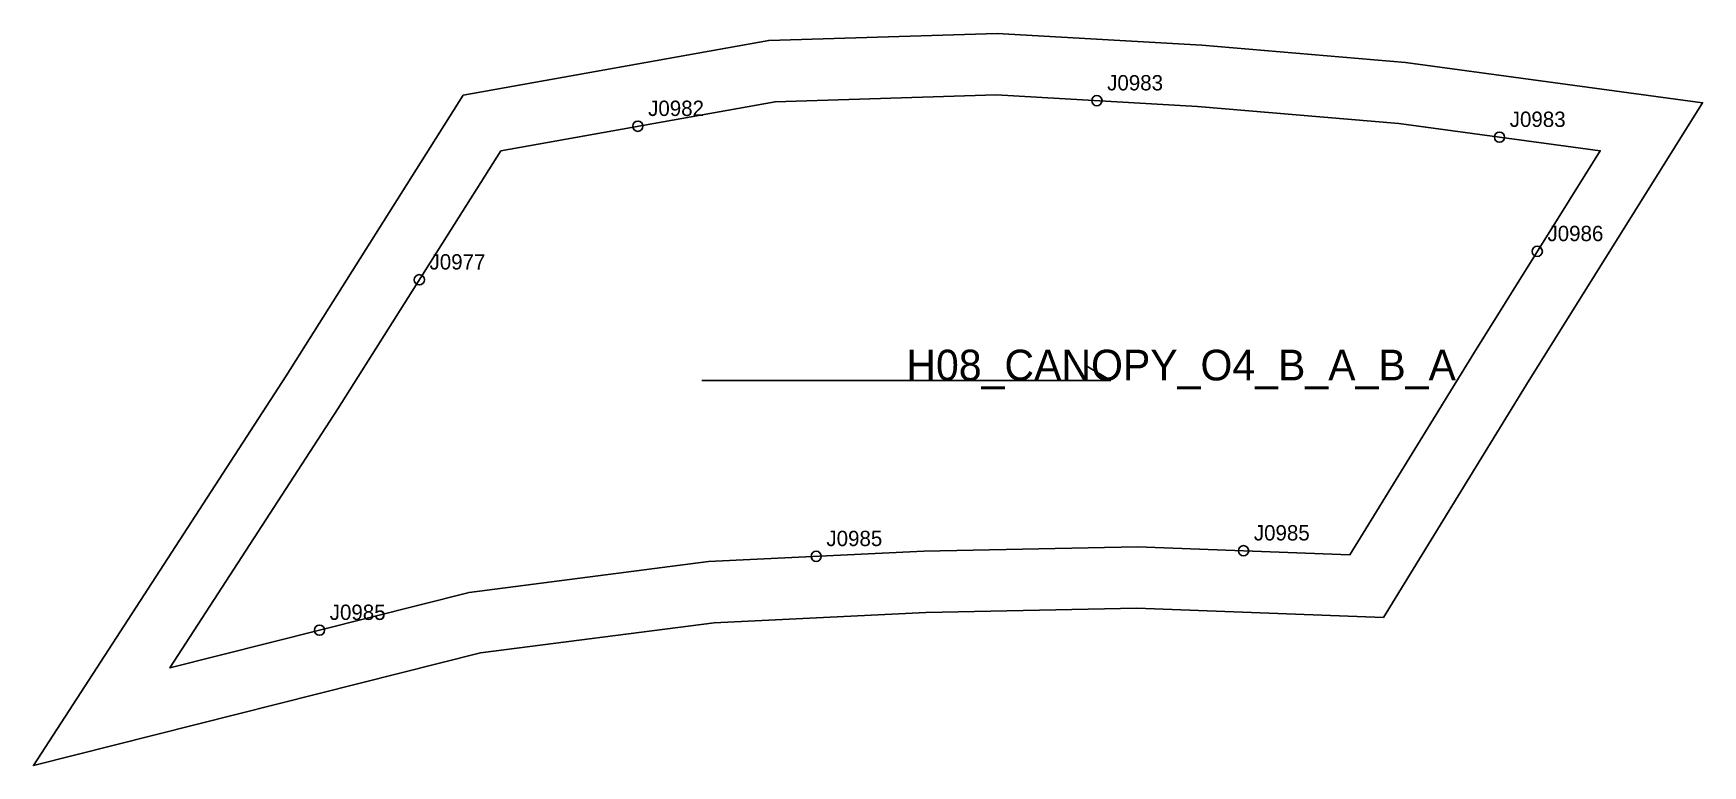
# Model space of a CAD drawing. Header units: millimetres. Extents: x -91 to 235, y -120 to 23.
import ezdxf

# ---------------------------------------------------------------- set-up
doc = ezdxf.new("R2010")
doc.units = ezdxf.units.MM
for name, color, linetype in [('CUT', 1, 'Continuous'), ('GRAIN', 3, 'Continuous'), ('LABEL', 7, 'Continuous'), ('NOTCH', 2, 'Continuous'), ('SEW', 5, 'Continuous')]:
    doc.layers.add(name, color=color, linetype=linetype)

msp = doc.modelspace()

# ---------------------------------------------------------------- linework, layer by layer
at = {"layer": 'CUT'}
msp.add_lwpolyline([(-7.32, 10.88), (52.41, 21.57), (97.09, 22.95), (137.14, 20.63), (176.98, 17.25), (235.07, 9.4), (200.63, -45.67), (172.64, -91.23), (124.42, -89.42), (83.16, -90.26), (41.72, -92.31), (-3.94, -98.17), (-91.4, -120.22), (-41.94, -43.98), (-7.32, 10.88)], close=True, dxfattribs=at)
at = {"layer": 'GRAIN'}
for p, q in [((119.34, -44.9), (114.34, -41.9)), ((39.34, -44.9), (119.34, -44.9))]:
    msp.add_line(p, q, dxfattribs=at)
at = {"layer": 'NOTCH'}
for centre in [(116.61, 9.8), (26.83, 4.8), (195.35, 2.66), (202.73, -19.67), (-15.92, -25.22), (61.7, -79.3), (145.3, -78.2), (-35.44, -93.74)]:
    msp.add_circle(centre, 1, dxfattribs=at)
at = {"layer": 'SEW'}
msp.add_lwpolyline([(0, 0), (53.66, 9.6), (96.93, 10.94), (136.29, 8.65), (175.67, 5.32), (215.04, 0), (190.43, -39.35), (166.08, -78.98), (124.52, -77.42), (82.74, -78.26), (40.66, -80.34), (-6.18, -86.36), (-64.7, -101.11), (-31.83, -50.45)], close=True, dxfattribs=at)

# ---------------------------------------------------------------- texts
at = {"layer": 'LABEL'}
for s, height, p in [('J0983', 3, (118.61, 11.8)), ('J0982', 3, (28.83, 6.8)), ('J0983', 3, (197.35, 4.66)), ('J0986', 3, (204.73, -17.67)), ('J0977', 3, (-13.92, -23.22)), ('H08_CANOPY_O4_B_A_B_A', 6, (79.34, -44.9)), ('J0985', 3, (63.7, -77.3)), ('J0985', 3, (147.3, -76.2)), ('J0985', 3, (-33.44, -91.74))]:
    msp.add_text(s, height=height, dxfattribs=at).set_placement(p)

doc.saveas('drawing.dxf')
